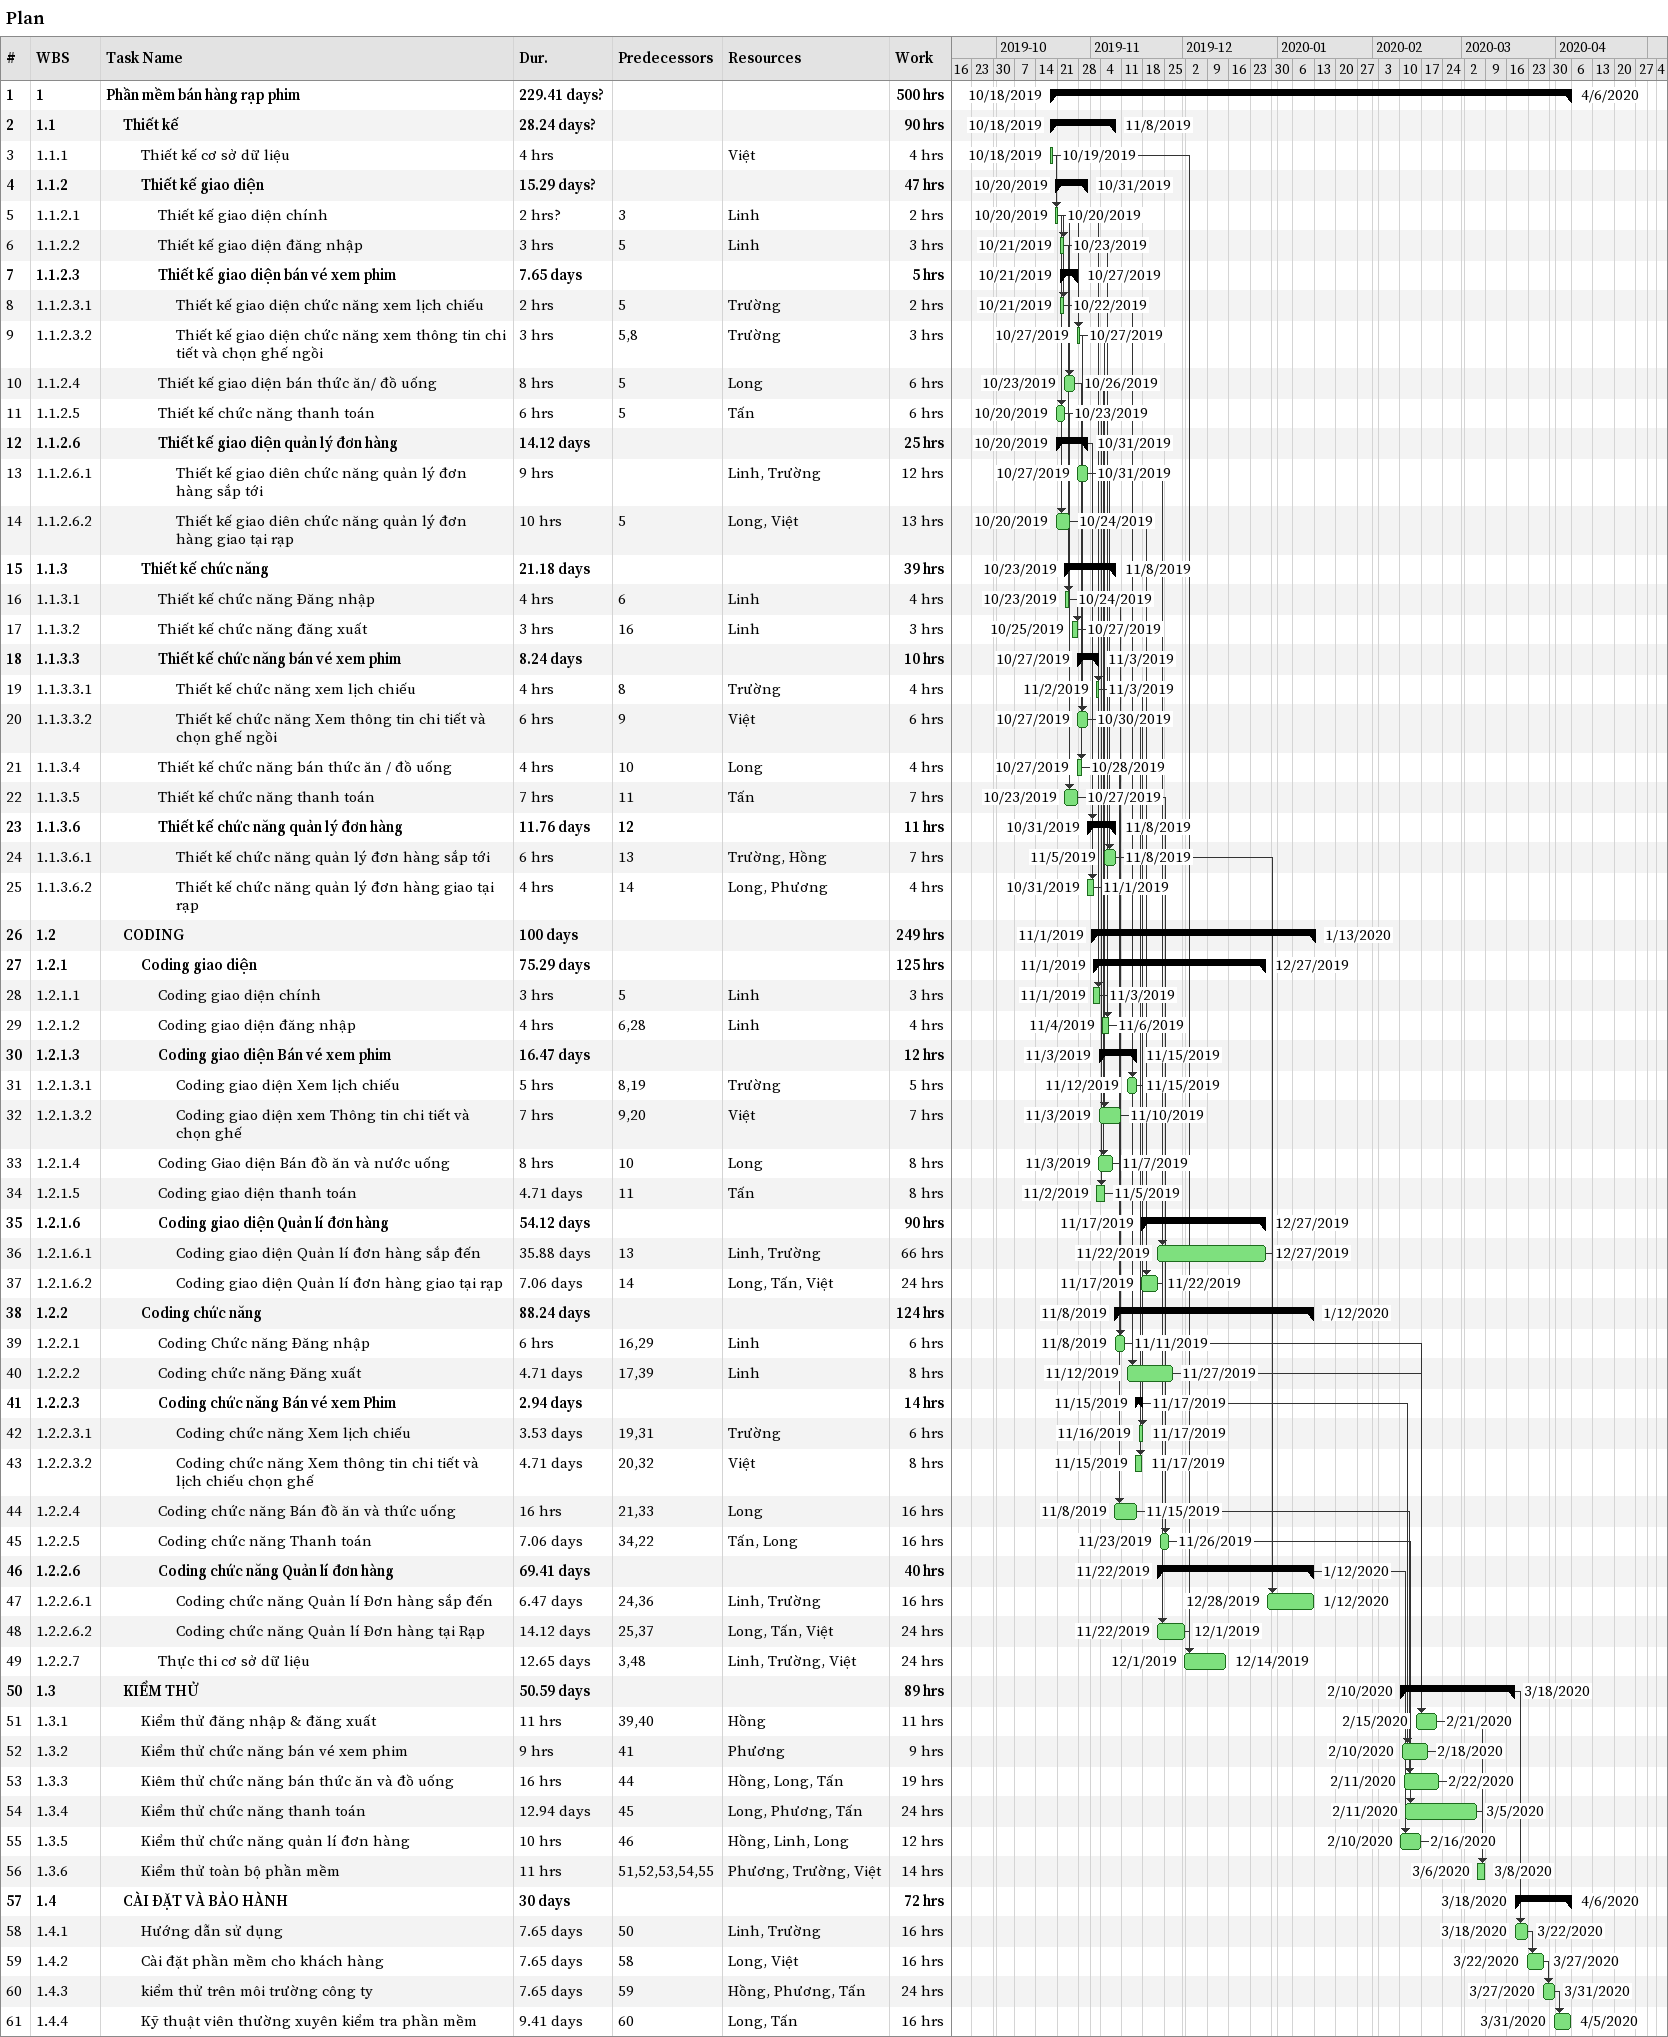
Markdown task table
Plan

| ID | WBS | Task | Duration | Start | Finish | Predecessors | Resources | Work (h) |
|---|---|---|---|---|---|---|---|---|
| 1 | 1 | **Phần mềm bán hàng rạp phim** | 229.41d? | 2019-10-18 | 2020-04-06 |  |  | 500 |
| 2 | 1.1 | **Thiết kế** | 28.24d? | 2019-10-18 | 2019-11-08 |  |  | 90 |
| 3 | 1.1.1 | Thiết kế cơ sở dữ liệu | 4h | 2019-10-18 | 2019-10-19 |  | Việt | 4 |
| 4 | 1.1.2 | **Thiết kế giao diện** | 15.29d? | 2019-10-20 | 2019-10-31 |  |  | 47 |
| 5 | 1.1.2.1 | Thiết kế giao diện chính | 2h? | 2019-10-20 | 2019-10-20 | 3 | Linh | 2 |
| 6 | 1.1.2.2 | Thiết kế giao diện đăng nhập | 3h | 2019-10-21 | 2019-10-23 | 5 | Linh | 3 |
| 7 | 1.1.2.3 | **Thiết kế giao diện bán vé xem phim** | 7.65d | 2019-10-21 | 2019-10-27 |  |  | 5 |
| 8 | 1.1.2.3.1 | Thiết kế giao diện chức năng xem lịch chiếu | 2h | 2019-10-21 | 2019-10-22 | 5 | Trường | 2 |
| 9 | 1.1.2.3.2 | Thiết kế giao diện chức năng xem thông tin chi tiết và chọn ghế ngồi | 3h | 2019-10-27 | 2019-10-27 | 5, 8 | Trường | 3 |
| 10 | 1.1.2.4 | Thiết kế giao diện bán thức ăn/ đồ uống | 8h | 2019-10-23 | 2019-10-26 | 5 | Long | 6 |
| 11 | 1.1.2.5 | Thiết kế chức năng thanh toán | 6h | 2019-10-20 | 2019-10-23 | 5 | Tấn | 6 |
| 12 | 1.1.2.6 | **Thiết kế giao diện quản lý đơn hàng** | 14.12d | 2019-10-20 | 2019-10-31 |  |  | 25 |
| 13 | 1.1.2.6.1 | Thiết kế giao diên chức năng quản lý đơn hàng sắp tới | 9h | 2019-10-27 | 2019-10-31 |  | Linh, Trường | 12 |
| 14 | 1.1.2.6.2 | Thiết kế giao diên chức năng quản lý đơn hàng giao tại rạp | 10h | 2019-10-20 | 2019-10-24 | 5 | Long, Việt | 13 |
| 15 | 1.1.3 | **Thiết kế chức năng** | 21.18d | 2019-10-23 | 2019-11-08 |  |  | 39 |
| 16 | 1.1.3.1 | Thiết kế chức năng Đăng nhập | 4h | 2019-10-23 | 2019-10-24 | 6 | Linh | 4 |
| 17 | 1.1.3.2 | Thiết kế chức năng đăng xuất | 3h | 2019-10-25 | 2019-10-27 | 16 | Linh | 3 |
| 18 | 1.1.3.3 | **Thiết kế chức năng bán vé xem phim** | 8.24d | 2019-10-27 | 2019-11-03 |  |  | 10 |
| 19 | 1.1.3.3.1 | Thiết kế chức năng xem lịch chiếu | 4h | 2019-11-02 | 2019-11-03 | 8 | Trường | 4 |
| 20 | 1.1.3.3.2 | Thiết kế chức năng Xem thông tin chi tiết và chọn ghế ngồi | 6h | 2019-10-27 | 2019-10-30 | 9 | Việt | 6 |
| 21 | 1.1.3.4 | Thiết kế chức năng bán thức ăn / đồ uống | 4h | 2019-10-27 | 2019-10-28 | 10 | Long | 4 |
| 22 | 1.1.3.5 | Thiết kế chức năng thanh toán | 7h | 2019-10-23 | 2019-10-27 | 11 | Tấn | 7 |
| 23 | 1.1.3.6 | **Thiết kế chức năng quản lý đơn hàng** | 11.76d | 2019-10-31 | 2019-11-08 | 12 |  | 11 |
| 24 | 1.1.3.6.1 | Thiết kế chức năng quản lý đơn hàng sắp tới | 6h | 2019-11-05 | 2019-11-08 | 13 | Trường, Hồng | 7 |
| 25 | 1.1.3.6.2 | Thiết kế chức năng quản lý đơn hàng giao tại rạp | 4h | 2019-10-31 | 2019-11-01 | 14 | Long, Phương | 4 |
| 26 | 1.2 | **CODING** | 100d | 2019-11-01 | 2020-01-13 |  |  | 249 |
| 27 | 1.2.1 | **Coding giao diện** | 75.29d | 2019-11-01 | 2019-12-27 |  |  | 125 |
| 28 | 1.2.1.1 | Coding giao diện chính | 3h | 2019-11-01 | 2019-11-03 | 5 | Linh | 3 |
| 29 | 1.2.1.2 | Coding giao diện đăng nhập | 4h | 2019-11-04 | 2019-11-06 | 6, 28 | Linh | 4 |
| 30 | 1.2.1.3 | **Coding giao diện Bán vé xem phim** | 16.47d | 2019-11-03 | 2019-11-15 |  |  | 12 |
| 31 | 1.2.1.3.1 | Coding giao diện Xem lịch chiếu | 5h | 2019-11-12 | 2019-11-15 | 8, 19 | Trường | 5 |
| 32 | 1.2.1.3.2 | Coding giao diện xem Thông tin chi tiết và chọn ghế | 7h | 2019-11-03 | 2019-11-10 | 9, 20 | Việt | 7 |
| 33 | 1.2.1.4 | Coding Giao diện Bán đồ ăn và nước uống | 8h | 2019-11-03 | 2019-11-07 | 10 | Long | 8 |
| 34 | 1.2.1.5 | Coding giao diện thanh toán | 4.71d | 2019-11-02 | 2019-11-05 | 11 | Tấn | 8 |
| 35 | 1.2.1.6 | **Coding giao diện Quản lí đơn hàng** | 54.12d | 2019-11-17 | 2019-12-27 |  |  | 90 |
| 36 | 1.2.1.6.1 | Coding giao diện Quản lí đơn hàng sắp đến | 35.88d | 2019-11-22 | 2019-12-27 | 13 | Linh, Trường | 66 |
| 37 | 1.2.1.6.2 | Coding giao diện Quản lí đơn hàng giao tại rạp | 7.06d | 2019-11-17 | 2019-11-22 | 14 | Long, Tấn, Việt | 24 |
| 38 | 1.2.2 | **Coding chức năng** | 88.24d | 2019-11-08 | 2020-01-12 |  |  | 124 |
| 39 | 1.2.2.1 | Coding Chức năng Đăng nhập | 6h | 2019-11-08 | 2019-11-11 | 16, 29 | Linh | 6 |
| 40 | 1.2.2.2 | Coding chức năng Đăng xuất | 4.71d | 2019-11-12 | 2019-11-27 | 17, 39 | Linh | 8 |
| 41 | 1.2.2.3 | **Coding chức năng Bán vé xem Phim** | 2.94d | 2019-11-15 | 2019-11-17 |  |  | 14 |
| 42 | 1.2.2.3.1 | Coding chức năng Xem lịch chiếu | 3.53d | 2019-11-16 | 2019-11-17 | 19, 31 | Trường | 6 |
| 43 | 1.2.2.3.2 | Coding chức năng Xem thông tin chi tiết và lịch chiếu chọn ghế | 4.71d | 2019-11-15 | 2019-11-17 | 20, 32 | Việt | 8 |
| 44 | 1.2.2.4 | Coding chức năng Bán đồ ăn và thức uống | 16h | 2019-11-08 | 2019-11-15 | 21, 33 | Long | 16 |
| 45 | 1.2.2.5 | Coding chức năng Thanh toán | 7.06d | 2019-11-23 | 2019-11-26 | 34, 22 | Tấn, Long | 16 |
| 46 | 1.2.2.6 | **Coding chức năng Quản lí đơn hàng** | 69.41d | 2019-11-22 | 2020-01-12 |  |  | 40 |
| 47 | 1.2.2.6.1 | Coding chức năng Quản lí Đơn hàng sắp đến | 6.47d | 2019-12-28 | 2020-01-12 | 24, 36 | Linh, Trường | 16 |
| 48 | 1.2.2.6.2 | Coding chức năng Quản lí Đơn hàng tại Rạp | 14.12d | 2019-11-22 | 2019-12-01 | 25, 37 | Long, Tấn, Việt | 24 |
| 49 | 1.2.2.7 | Thực thi cơ sở dữ liệu | 12.65d | 2019-12-01 | 2019-12-14 | 3, 48 | Linh, Trường, Việt | 24 |
| 50 | 1.3 | **KIỂM THỬ** | 50.59d | 2020-02-10 | 2020-03-18 |  |  | 89 |
| 51 | 1.3.1 | Kiểm thử đăng nhập & đăng xuất | 11h | 2020-02-15 | 2020-02-21 | 39, 40 | Hồng | 11 |
| 52 | 1.3.2 | Kiểm thử chức năng bán vé xem phim | 9h | 2020-02-10 | 2020-02-18 | 41 | Phương | 9 |
| 53 | 1.3.3 | Kiêm thử chức năng bán thức ăn và đồ uống | 16h | 2020-02-11 | 2020-02-22 | 44 | Hồng, Long, Tấn | 19 |
| 54 | 1.3.4 | Kiểm thử chức năng thanh toán | 12.94d | 2020-02-11 | 2020-03-05 | 45 | Long, Phương, Tấn | 24 |
| 55 | 1.3.5 | Kiểm thử chức năng quản lí đơn hàng | 10h | 2020-02-10 | 2020-02-16 | 46 | Hồng, Linh, Long | 12 |
| 56 | 1.3.6 | Kiểm thử toàn bộ phần mềm | 11h | 2020-03-06 | 2020-03-08 | 51, 52, 53, 54, 55 | Phương, Trường, Việt | 14 |
| 57 | 1.4 | **CÀI ĐẶT VÀ BẢO HÀNH** | 30d | 2020-03-18 | 2020-04-06 |  |  | 72 |
| 58 | 1.4.1 | Hướng dẫn sử dụng | 7.65d | 2020-03-18 | 2020-03-22 | 50 | Linh, Trường | 16 |
| 59 | 1.4.2 | Cài đặt phần mềm cho khách hàng | 7.65d | 2020-03-22 | 2020-03-27 | 58 | Long, Việt | 16 |
| 60 | 1.4.3 | kiểm thử trên môi trường công ty | 7.65d | 2020-03-27 | 2020-03-31 | 59 | Hồng, Phương, Tấn | 24 |
| 61 | 1.4.4 | Kỹ thuật viên thường xuyên kiểm tra phần mềm | 9.41d | 2020-03-31 | 2020-04-05 | 60 | Long, Tấn | 16 |
